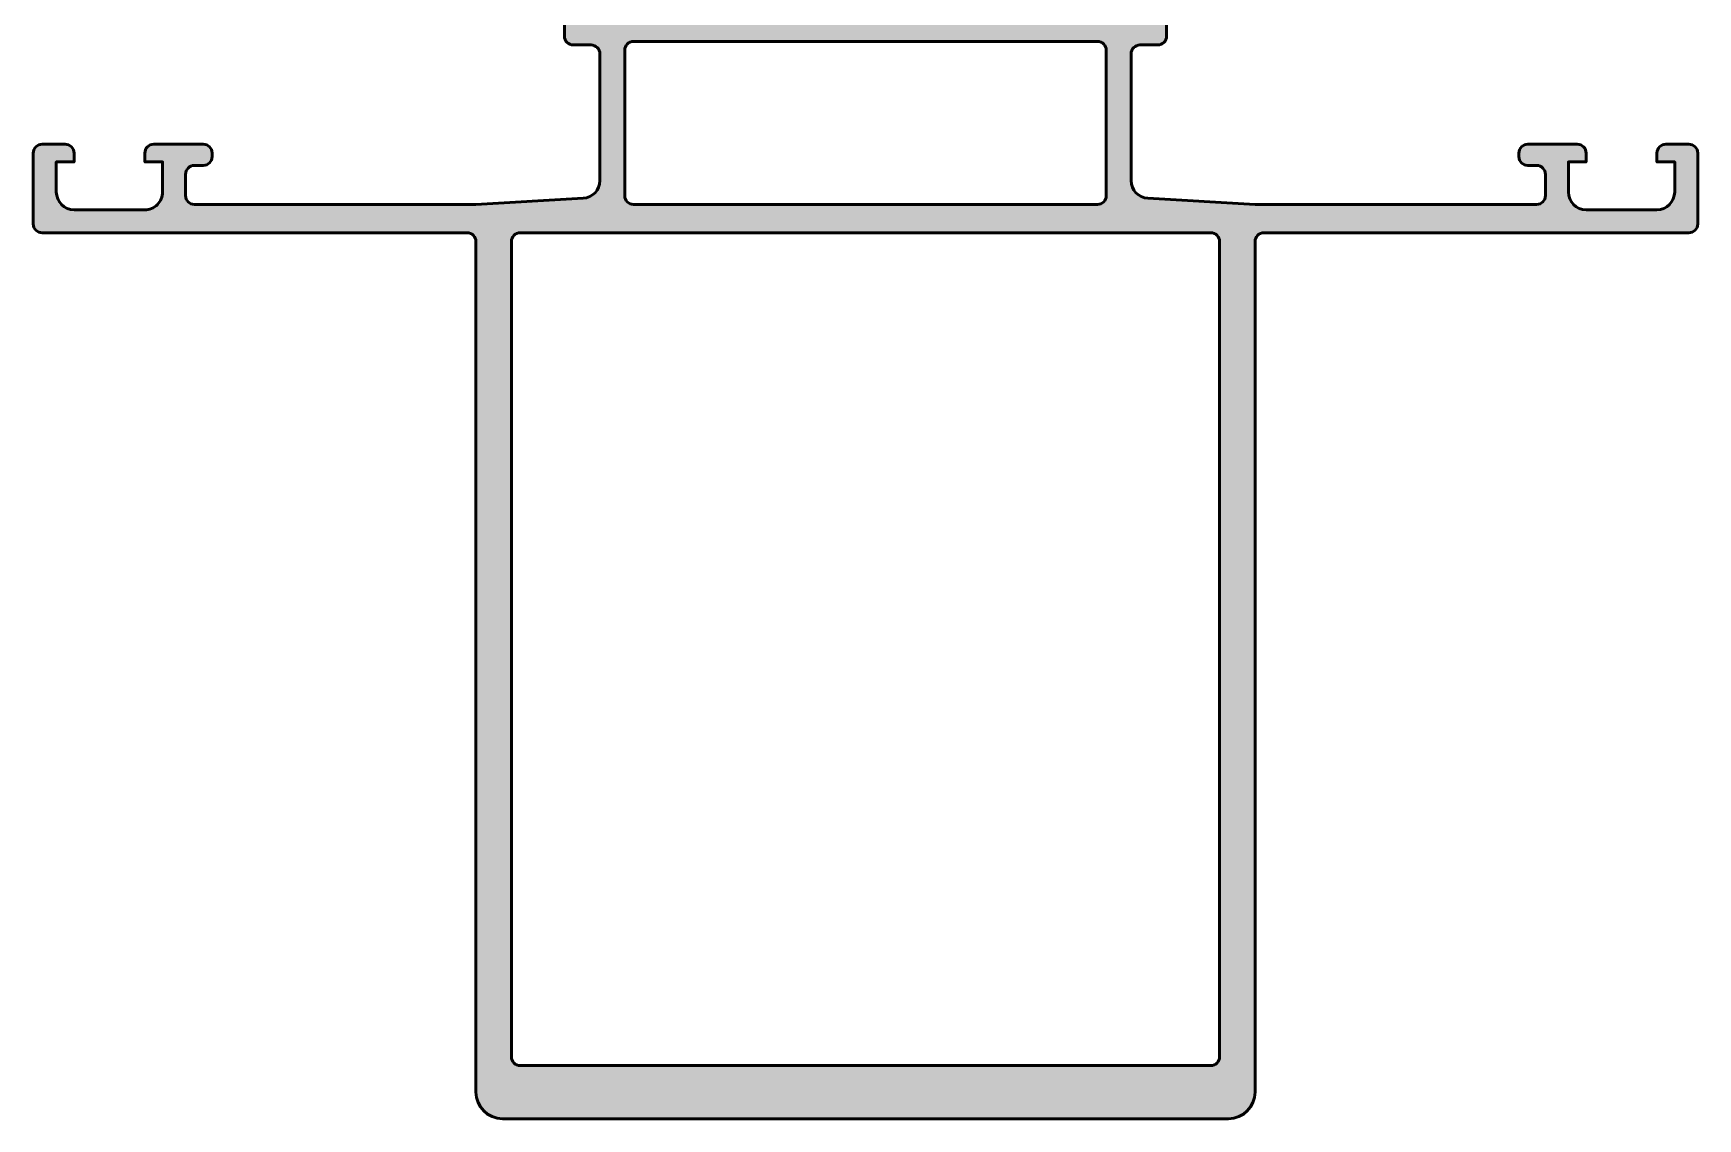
# Model space of a CAD drawing. Extents: x 0 to 94, y -50 to 75.
# Drawn here: x 0 to 94, y -50 to 11.3 of the extents above; entities that cross this region are included whole.
import ezdxf

# ---------------------------------------------------------------- set-up
doc = ezdxf.new("R2010")
doc.units = 0
doc.layers.add('0S-Alu contour', color=7, linetype='Continuous', lineweight=50)
doc.layers.add('0S-Alu hatch', color=252, linetype='Continuous', lineweight=25)

# ---------------------------------------------------------------- blocks, each defined once
blk = doc.blocks.new('347170__F2A2A305_ED98_44A5_8DE3_8D0D16699A0F_')
at = {"layer": '0S-Alu hatch'}
h = blk.add_hatch(color=256, dxfattribs=at)
edge = h.paths.add_edge_path()
edge.add_line((25, 1.600006103515625), (31.05704957566179, 1.946121914226026))
edge.add_arc((31, 2.944493260928652), 1.000000000000003, 273.2704755915706, 360)
edge.add_line((32, 2.944493260928645), (32, 10.10000610351562))
edge.add_arc((31.5, 10.10000610351563), 0.4999999999999965, 0, 89.99999999999959)
edge.add_line((31.50000000000001, 10.60000610351562), (30.50000000000001, 10.60000610351562))
edge.add_ellipse((30.49999999999999, 11.10000610351562), major_axis=(-0.4999999999999929, 0), ratio=1, start_angle=0, end_angle=90.0000000000012, ccw=False)
edge.add_line((30, 11.10000610351562), (30, 12.50000000000001))
edge.add_arc((29.92116355345695, 12.76752059199313), 0.2788950563274372, 286.4198764194927, 361.1645893740982)
edge.add_line((30.20000100000001, 12.7731889999915), (30.20000100000001, 13.2267829999915))
edge.add_arc((29.92113290435683, 13.23244365946856), 0.2789255417371541, 358.8371299271138, 433.5754054446453)
edge.add_line((30, 13.49998699999151), (30.00000000000001, 15.37999800000001))
edge.add_ellipse((30.3, 15.37999800000001), major_axis=(-0.2999999999999936, 0), ratio=1, start_angle=269.9999999999993, end_angle=360, ccw=False)
edge.add_line((30.30000000000001, 15.67999800000001), (31.2799743190428, 15.67999800000001))
edge.add_ellipse((31.2799743190428, 15.37999800000002), major_axis=(-0.2999999999999883, 0), ratio=1, start_angle=180, end_angle=269.99999999999864, ccw=False)
edge.add_line((31.57997431904279, 15.37999800000001), (31.57997431904279, 12.62000000000001))
edge.add_arc((31.69997431904281, 12.62000000000001), 0.1200000000000116, 180, 270)
edge.add_line((31.69997431904281, 12.5), (36, 12.5))
edge.add_arc((36, 13), 0.5000000000000036, 269.9999999999992, 360)
edge.add_line((36.5, 13), (36.49999999999999, 13.7))
edge.add_line((36.49999999999999, 13.7), (35.11850454237764, 16.09282032302755))
edge.add_ellipse((35.2381197846483, 16.16188021535171), major_axis=(-0.1381197846483027, 0), ratio=1, start_angle=-95.62257755079202, end_angle=30.000000000003524, ccw=False)
edge.add_ellipse((34.76177675882622, 11.3233911381523), major_axis=(-4.9999999999999, 0), ratio=1, start_angle=197.7484163560705, end_angle=264.3774224492066, ccw=False)
edge.add_arc((40.00016724199148, 13.00005352948752), 0.5001755998000226, 197.7484163560676, 269.9999999999968)
edge.add_line((40.00016724199144, 12.49987792968749), (53.9998060551277, 12.4998779296875))
edge.add_arc((53.99980605512769, 13.00005352948753), 0.5001755998000342, 270.0000000000008, 342.2515836439295)
edge.add_ellipse((59.23819653829298, 11.32339113815231), major_axis=(-4.999999999999901, 0), ratio=1, start_angle=275.62257755079395, end_angle=342.25158364392973, ccw=False)
edge.add_ellipse((58.76185351247084, 16.16188021535172), major_axis=(-0.1381197846482975, 0), ratio=1, start_angle=149.9999999999976, end_angle=275.6225775507894, ccw=False)
edge.add_line((58.8814687547415, 16.09282032302756), (57.49997329711913, 13.7))
edge.add_line((57.49997329711913, 13.7), (57.49997329711914, 13))
edge.add_arc((57.99997329711914, 13), 0.5, 180, 269.9999999999984)
edge.add_line((57.99997329711913, 12.5), (62.29999897807633, 12.5))
edge.add_arc((62.29999897807633, 12.62000000000001), 0.1200000000000152, 270, 360)
edge.add_line((62.41999897807635, 12.62000000000002), (62.41999897807634, 15.379998))
edge.add_ellipse((62.71999897807634, 15.37999799999999), major_axis=(-0.3000000000000043, 0), ratio=1, start_angle=269.99999999999864, end_angle=360, ccw=False)
edge.add_line((62.71999897807635, 15.679998), (63.69997329711913, 15.679998))
edge.add_ellipse((63.69997329711914, 15.37999799999999), major_axis=(-0.300000000000006, 0), ratio=1, start_angle=180, end_angle=270.00000000000136, ccw=False)
edge.add_line((63.99997329711914, 15.379998), (63.99997329711914, 13.49998699999148))
edge.add_arc((64.07884039276229, 13.23244365946855), 0.2789255417371297, 106.4245945553516, 181.162870072884)
edge.add_line((63.79997229711914, 13.2267829999915), (63.79997229711914, 12.77318899999148))
edge.add_arc((64.07880974366219, 12.76752059199309), 0.2788950563274381, 178.8354106258996, 253.5801235805051)
edge.add_line((63.99997329711913, 12.49999999999998), (63.99997329711914, 11.10000610351562))
edge.add_ellipse((63.49997329711914, 11.10000610351562), major_axis=(-0.5, 0), ratio=1, start_angle=89.9999999999983, end_angle=180, ccw=False)
edge.add_line((63.49997329711912, 10.60000610351562), (62.49996948242188, 10.60000610351562))
edge.add_arc((62.49996948242188, 10.10000610351562), 0.5000000000000018, 90, 180)
edge.add_line((61.99996948242188, 10.10000610351562), (61.99996948242188, 2.944493478911098))
edge.add_arc((62.99996948242188, 2.944493478911094), 0.9999999999999928, 180, 266.7295223531663)
edge.add_line((62.94291987094739, 1.946122134254911), (68.9999694824219, 1.600006103515625))
edge.add_line((68.9999694824219, 1.600006103515625), (83.59849254281089, 1.59999999999998))
edge.add_line((83.59849254281089, 1.59999999999998), (84.89996948242184, 1.59999999999998))
edge.add_arc((84.89996948242184, 2.099999999999996), 0.5000000000000169, 270.0000000000017, 360)
edge.add_line((85.39996948242185, 2.100000000000001), (85.39996948242187, 3.299999999999954))
edge.add_arc((84.89996948242187, 3.299999999999977), 0.5, 0, 89.99999999999837)
edge.add_line((84.89996948242188, 3.799999999999977), (84.39996948242187, 3.799999999999982))
edge.add_ellipse((84.39996948242187, 4.299999999999966), major_axis=(-0.4999999999999832, 0), ratio=1, start_angle=0, end_angle=90.00000000000159, ccw=False)
edge.add_line((83.89996948242188, 4.299999999999975), (83.89996948242187, 4.499999999999992))
edge.add_ellipse((84.39996948242187, 4.499999999999992), major_axis=(-0.5, 0), ratio=1, start_angle=269.9999999999951, end_angle=360, ccw=False)
edge.add_line((84.39996948242191, 4.999999999999995), (87.19996948242185, 5))
edge.add_ellipse((87.19996948242186, 4.500000000000005), major_axis=(-0.4999999999999947, 0), ratio=1, start_angle=180, end_angle=270.00000000000165, ccw=False)
edge.add_line((87.69996948242186, 4.499999999999985), (87.69996948242186, 4))
edge.add_line((87.69996948242186, 4), (86.69996948242186, 4))
edge.add_line((86.69996948242186, 4), (86.69996948242186, 2.299999999999982))
edge.add_arc((87.69996948242186, 2.299999999999984), 1, 180, 270)
edge.add_line((87.69996948242186, 1.299999999999984), (91.69996948242184, 1.299999999999997))
edge.add_arc((91.69996948242184, 2.30000000000001), 1.000000000000013, 270, 360)
edge.add_line((92.69996948242186, 2.300000000000004), (92.69996948242186, 4))
edge.add_line((92.69996948242186, 4), (91.69996948242186, 4))
edge.add_line((91.69996948242186, 4), (91.69996948242186, 4.5))
edge.add_ellipse((92.19996948242186, 4.500000000000005), major_axis=(-0.5, 0), ratio=1, start_angle=270, end_angle=360, ccw=False)
edge.add_line((92.19996948242186, 5), (93.49996948242188, 5))
edge.add_ellipse((93.49996948242188, 4.500000000000005), major_axis=(-0.4999999999999947, 0), ratio=1, start_angle=180, end_angle=270, ccw=False)
edge.add_line((93.99996948242188, 4.5), (93.99996948242188, 0.5))
edge.add_ellipse((93.49996948242188, 0.4999999999999953), major_axis=(-0.5, 0), ratio=1, start_angle=90, end_angle=180, ccw=False)
edge.add_line((93.49996948242188, 0), (69.5, 0))
edge.add_arc((69.50000567097598, -0.5000056709759808), 0.5000056710081403, 90.00064983860833, 179.9993501627087)
edge.add_line((69, -0.499999999999993), (69, -48.5))
edge.add_ellipse((67.49994525507854, -48.49994525507856), major_axis=(-1.500054745920408, 0), ratio=1, start_angle=90.00209102564929, end_angle=179.9979089742997, ccw=False)
edge.add_line((67.5, -50), (26.49996948242188, -50))
edge.add_ellipse((26.50002422734332, -48.49994525507856), major_axis=(-1.500054745920408, 0), ratio=1, start_angle=0.0020910257003947663, end_angle=89.99790897435082, ccw=False)
edge.add_line((24.99996948242188, -48.5), (24.99996948242188, -0.5000000000000071))
edge.add_arc((24.49996381144591, -0.5000056709759729), 0.5000056710081293, 0.000649837291275, 89.99935016139167)
edge.add_line((24.49996948242189, -3.2e-15), (0.5, 0))
edge.add_ellipse((0.5000000000000001, 0.5000000000000001), major_axis=(-0.5000000000000001, 0), ratio=1, start_angle=0, end_angle=90, ccw=False)
edge.add_line((0, 0.5000000000000001), (0, 4.5))
edge.add_ellipse((0.4999999999999999, 4.5), major_axis=(-0.4999999999999999, 0), ratio=1, start_angle=270, end_angle=360, ccw=False)
edge.add_line((0.5, 5), (1.800000000000011, 5))
edge.add_ellipse((1.800000000000012, 4.5), major_axis=(-0.4999999999999992, 0), ratio=1, start_angle=180, end_angle=270.0000000000001, ccw=False)
edge.add_line((2.300000000000011, 4.5), (2.300000000000011, 4))
edge.add_line((2.300000000000011, 4), (1.300000000000011, 4))
edge.add_line((1.300000000000011, 4), (1.30000000000004, 2.299999999999997))
edge.add_arc((2.30000000000004, 2.299999999999997), 1, 180, 270)
edge.add_line((2.30000000000004, 1.299999999999996), (6.300000000000009, 1.299999999999982))
edge.add_arc((6.300000000000011, 2.299999999999983), 1, 269.9999999999999, 360)
edge.add_line((7.300000000000012, 2.299999999999982), (7.300000000000011, 4))
edge.add_line((7.300000000000011, 4), (6.300000000000011, 4))
edge.add_line((6.300000000000011, 4), (6.300000000000011, 4.499999999999985))
edge.add_ellipse((6.80000000000001, 4.5), major_axis=(-0.4999999999999992, 0), ratio=1, start_angle=269.99999999999983, end_angle=360, ccw=False)
edge.add_line((6.800000000000012, 5), (9.599999999999993, 5))
edge.add_ellipse((9.59999999999999, 4.499999999999999), major_axis=(-0.5000000000000009, 0), ratio=1, start_angle=180, end_angle=269.99999999999983, ccw=False)
edge.add_line((10.09999999999999, 4.5), (10.09999999999999, 4.299999999999982))
edge.add_ellipse((9.599999999999994, 4.299999999999983), major_axis=(-0.5, 0), ratio=1, start_angle=90.0000000000004, end_angle=180, ccw=False)
edge.add_line((9.599999999999998, 3.799999999999982), (9.099999999999994, 3.799999999999982))
edge.add_arc((9.099999999999998, 3.299999999999979), 0.5000000000000036, 90.0000000000004, 180)
edge.add_line((8.599999999999994, 3.299999999999979), (8.600000000000023, 2.09999999999998))
edge.add_arc((9.100000000000023, 2.09999999999998), 0.5, 180, 270)
edge.add_line((9.100000000000023, 1.59999999999998), (10.40147693924036, 1.59999999999998))
edge.add_line((10.40147693924036, 1.59999999999998), (25, 1.600006103515625))
edge = h.paths.add_edge_path()
edge.add_line((33.39999389648437, 10.30000305175781), (33.39999389648437, 2.100006103515625))
edge.add_arc((33.89999389648437, 2.100006103515625), 0.5, 180, 270)
edge.add_line((33.89999389648437, 1.600006103515625), (60.0999755859375, 1.600006103515625))
edge.add_arc((60.0999755859375, 2.100006103515625), 0.5, 270, 360)
edge.add_line((60.5999755859375, 2.100006103515625), (60.5999755859375, 10.30000305175781))
edge.add_arc((60.0999755859375, 10.30000305175781), 0.5, 0, 90)
edge.add_line((60.0999755859375, 10.80000305175781), (33.89999389648437, 10.80000305175781))
edge.add_arc((33.89999389648437, 10.30000305175781), 0.5, 90, 180)
edge = h.paths.add_edge_path()
edge.add_line((26.99996948242187, -0.5), (26.99996948242187, -46.5))
edge.add_arc((27.50001148190782, -46.49995800051406), 0.500042001249753, 180.0048123823111, 269.9951876176738)
edge.add_line((27.49996948242188, -47), (66.5, -47))
edge.add_arc((66.49995800051407, -46.49995800051407), 0.5000420012497387, 270.0048123823245, 359.9951876176889)
edge.add_line((67, -46.5), (67, -0.4999999999999929))
edge.add_arc((66.49993177976005, -0.5000682202399525), 0.5000682248933193, 0.0078163970562446, 89.9921836028681)
edge.add_line((66.5, 6e-16), (27.49996948242188, 0))
edge.add_arc((27.50003770266184, -0.5000682202399637), 0.5000682248933299, 90.00781639713311, 179.9921836029437)
at = {"layer": '0S-Alu contour', "color": 7}
for points in [[(36.5, 13), (36.49999999999999, 13.7), (35.11850454237764, 16.09282032302755)], [(58.8814687547415, 16.09282032302756), (57.49997329711913, 13.7), (57.49997329711914, 13)], [(30, 13.49998699999151), (30.00000000000001, 15.37999800000001)], [(30.30000000000001, 15.67999800000001), (31.2799743190428, 15.67999800000001)], [(31.57997431904279, 15.37999800000001), (31.57997431904279, 12.62000000000001)], [(62.41999897807635, 12.62000000000002), (62.41999897807634, 15.379998)], [(62.71999897807635, 15.679998), (63.69997329711913, 15.679998)], [(63.99997329711914, 15.379998), (63.99997329711914, 13.49998699999148)], [(30.20000100000001, 12.7731889999915), (30.20000100000001, 13.2267829999915)], [(63.79997229711914, 13.2267829999915), (63.79997229711914, 12.77318899999148)], [(30, 11.10000610351562), (30, 12.50000000000001)], [(31.69997431904281, 12.5), (36, 12.5)], [(40.00016724199144, 12.49987792968749), (53.9998060551277, 12.4998779296875)], [(57.99997329711913, 12.5), (62.29999897807633, 12.5)], [(63.99997329711913, 12.49999999999998), (63.99997329711914, 11.10000610351562)], [(31.50000000000001, 10.60000610351562), (30.50000000000001, 10.60000610351562)], [(60.0999755859375, 10.80000305175781), (33.89999389648437, 10.80000305175781)], [(63.49997329711912, 10.60000610351562), (62.49996948242188, 10.60000610351562)], [(32, 2.944493260928645), (32, 10.10000610351562)], [(33.39999389648437, 10.30000305175781), (33.39999389648437, 2.100006103515625)], [(60.5999755859375, 2.100006103515625), (60.5999755859375, 10.30000305175781)], [(61.99996948242188, 10.10000610351562), (61.99996948242188, 2.944493478911098)], [(0.5, 5), (1.800000000000011, 5)], [(6.800000000000012, 5), (9.599999999999993, 5)], [(84.39996948242191, 4.999999999999995), (87.19996948242185, 5)], [(92.19996948242186, 5), (93.49996948242188, 5)], [(0, 0.5000000000000001), (0, 4.5)], [(2.300000000000011, 4.5), (2.300000000000011, 4), (1.300000000000011, 4), (1.30000000000004, 2.299999999999997)], [(7.300000000000012, 2.299999999999982), (7.300000000000011, 4), (6.300000000000011, 4), (6.300000000000011, 4.499999999999985)], [(9.599999999999998, 3.799999999999982), (9.099999999999994, 3.799999999999982)], [(10.09999999999999, 4.5), (10.09999999999999, 4.299999999999982)], [(83.89996948242188, 4.299999999999975), (83.89996948242187, 4.499999999999992)], [(84.89996948242188, 3.799999999999977), (84.39996948242187, 3.799999999999982)], [(87.69996948242186, 4.499999999999985), (87.69996948242186, 4), (86.69996948242186, 4), (86.69996948242186, 2.299999999999982)], [(92.69996948242186, 2.300000000000004), (92.69996948242186, 4), (91.69996948242186, 4), (91.69996948242186, 4.5)], [(93.99996948242188, 4.5), (93.99996948242188, 0.5)], [(8.599999999999994, 3.299999999999979), (8.600000000000023, 2.09999999999998)], [(85.39996948242185, 2.100000000000001), (85.39996948242187, 3.299999999999954)], [(25, 1.600006103515625), (31.05704957566179, 1.946121914226026)], [(62.94291987094739, 1.946122134254911), (68.9999694824219, 1.600006103515625), (83.59849254281089, 1.59999999999998), (84.89996948242184, 1.59999999999998)], [(2.30000000000004, 1.299999999999996), (6.300000000000009, 1.299999999999982)], [(9.100000000000023, 1.59999999999998), (10.40147693924036, 1.59999999999998), (25, 1.600006103515625)], [(33.89999389648437, 1.600006103515625), (60.0999755859375, 1.600006103515625)], [(87.69996948242186, 1.299999999999984), (91.69996948242184, 1.299999999999997)], [(24.49996948242189, -3.2e-15), (0.5, 0)], [(66.5, 6e-16), (27.49996948242188, 0)], [(93.49996948242188, 0), (69.5, 0)], [(24.99996948242188, -48.5), (24.99996948242188, -0.5000000000000071)], [(26.99996948242187, -0.5), (26.99996948242187, -46.5)], [(67, -46.5), (67, -0.4999999999999929)], [(69, -0.499999999999993), (69, -48.5)], [(27.49996948242188, -47), (66.5, -47)], [(67.5, -50), (26.49996948242188, -50)]]:
    blk.add_lwpolyline(points, dxfattribs=at)
at = {"layer": '0S-Alu contour', "color": 7, "extrusion": (0, 0, -1)}
for centre, radius, start, end in [((-35.2381197846483, 16.16188021535171), 0.1381197846483027, 329.9999999999965, 95.62257755079206), ((-34.76177675882622, 11.3233911381523), 4.9999999999999, 95.62257755079341, 162.2515836439295), ((-59.23819653829298, 11.32339113815231), 4.999999999999902, 17.74841635607026, 84.37742244920602), ((-58.76185351247084, 16.16188021535172), 0.1381197846482975, 84.37742244921058, 210.0000000000025), ((-30.3, 15.37999800000001), 0.2999999999999936, 0, 90.00000000000067), ((-31.2799743190428, 15.37999800000002), 0.2999999999999883, 90.00000000000136, 180), ((-62.71999897807634, 15.37999799999999), 0.3000000000000043, 0, 90.00000000000136), ((-63.69997329711914, 15.37999799999999), 0.300000000000006, 89.99999999999864, 180), ((-30.49999999999999, 11.10000610351562), 0.4999999999999929, 269.9999999999988, 0), ((-63.49997329711914, 11.10000610351562), 0.5, 180, 270.0000000000017), ((-0.4999999999999999, 4.5), 0.4999999999999999, 0, 90.00000000000003), ((-1.800000000000012, 4.5), 0.4999999999999992, 89.99999999999991, 180), ((-6.80000000000001, 4.5), 0.4999999999999992, 0, 90.00000000000018), ((-9.59999999999999, 4.499999999999999), 0.5000000000000009, 90.00000000000018, 180), ((-84.39996948242187, 4.499999999999992), 0.5, 0, 90.00000000000487), ((-87.19996948242186, 4.500000000000005), 0.4999999999999947, 89.99999999999837, 180), ((-92.19996948242186, 4.500000000000005), 0.5, 0, 90), ((-93.49996948242188, 4.500000000000005), 0.4999999999999947, 90, 180), ((-9.599999999999994, 4.299999999999983), 0.5, 180, 269.9999999999996), ((-84.39996948242187, 4.299999999999966), 0.4999999999999832, 269.9999999999984, 0), ((-0.5000000000000001, 0.5000000000000001), 0.5000000000000001, 270, 0), ((-93.49996948242188, 0.4999999999999953), 0.5, 180, 270), ((-26.50002422734332, -48.49994525507856), 1.500054745920408, 270.0020910256493, 359.9979089742996), ((-67.49994525507854, -48.49994525507856), 1.500054745920408, 180.0020910257004, 269.9979089743507)]:
    blk.add_arc(centre, radius, start, end, dxfattribs=at)
at = {"layer": '0S-Alu contour', "color": 7}
for centre, radius, start, end in [((29.92113290435683, 13.23244365946856), 0.2789255417371541, 358.8371299271138, 73.57540544464536), ((64.07884039276229, 13.23244365946855), 0.2789255417371297, 106.4245945553516, 181.162870072884), ((29.92116355345695, 12.76752059199313), 0.2788950563274372, 286.4198764194927, 1.164589374098176), ((31.69997431904281, 12.62000000000001), 0.1200000000000116, 180, 270), ((36, 13), 0.5000000000000036, 269.9999999999992, 0), ((40.00016724199148, 13.00005352948752), 0.5001755998000226, 197.7484163560676, 269.9999999999968), ((53.99980605512769, 13.00005352948753), 0.5001755998000342, 270.0000000000008, 342.2515836439295), ((57.99997329711914, 13), 0.5, 180, 269.9999999999984), ((62.29999897807633, 12.62000000000001), 0.1200000000000152, 270, 0), ((64.07880974366219, 12.76752059199309), 0.2788950563274381, 178.8354106258996, 253.5801235805051), ((31.5, 10.10000610351563), 0.4999999999999965, 0, 89.99999999999959), ((33.89999389648437, 10.30000305175781), 0.5, 90, 180), ((60.0999755859375, 10.30000305175781), 0.5, 0, 90), ((62.49996948242188, 10.10000610351562), 0.5000000000000018, 90, 180), ((9.099999999999998, 3.299999999999979), 0.5000000000000036, 90.0000000000004, 180), ((84.89996948242187, 3.299999999999977), 0.5, 0, 89.99999999999837), ((31, 2.944493260928652), 1.000000000000003, 273.2704755915706, 0), ((62.99996948242188, 2.944493478911094), 0.9999999999999928, 180, 266.7295223531663), ((2.30000000000004, 2.299999999999997), 1, 180, 270), ((6.300000000000011, 2.299999999999983), 1, 269.9999999999999, 0), ((9.100000000000023, 2.09999999999998), 0.5, 180, 270), ((33.89999389648437, 2.100006103515625), 0.5, 180, 270), ((60.0999755859375, 2.100006103515625), 0.5, 270, 0), ((84.89996948242184, 2.099999999999996), 0.5000000000000169, 270.0000000000017, 0), ((87.69996948242186, 2.299999999999984), 1, 180, 270), ((91.69996948242184, 2.30000000000001), 1.000000000000013, 270, 0), ((27.50003770266184, -0.5000682202399637), 0.5000682248933299, 90.00781639713311, 179.9921836029437), ((66.49993177976005, -0.5000682202399525), 0.5000682248933193, 0.0078163970562446, 89.9921836028681), ((24.49996381144591, -0.5000056709759729), 0.5000056710081293, 0.000649837291275, 89.99935016139167), ((69.50000567097598, -0.5000056709759808), 0.5000056710081403, 90.00064983860833, 179.9993501627087), ((27.50001148190782, -46.49995800051406), 0.500042001249753, 180.0048123823111, 269.9951876176738), ((66.49995800051407, -46.49995800051407), 0.5000420012497387, 270.0048123823245, 359.9951876176889)]:
    blk.add_arc(centre, radius, start, end, dxfattribs=at)
blk = doc.blocks.new('382360__282988E4_EF6C_45A5_87CD_D71F2E9533A3_')
at = {"layer": '0S-Alu contour', "color": 7}
blk.add_blockref('347170__F2A2A305_ED98_44A5_8DE3_8D0D16699A0F_', (0, 0), dxfattribs=at)

msp = doc.modelspace()

# ---------------------------------------------------------------- block references
at = {"layer": '0S-Alu contour', "color": 7}
msp.add_blockref('382360__282988E4_EF6C_45A5_87CD_D71F2E9533A3_', (0, 0), dxfattribs=at)

doc.saveas('drawing.dxf')
